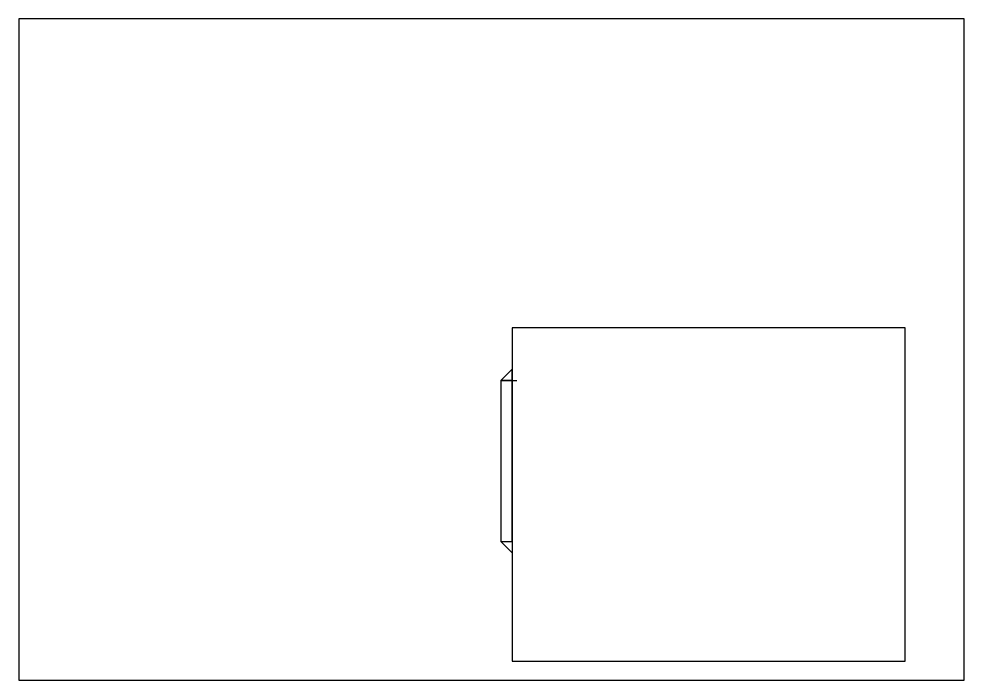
# Model space of a CAD drawing. Header units: millimetres. Extents: x 0 to 200, y 0 to 140.
import ezdxf

# ---------------------------------------------------------------- set-up
doc = ezdxf.new("R2010")
doc.units = ezdxf.units.MM
doc.layers.get('0').update_dxf_attribs({"linetype": 'CONTINUOUS'})

msp = doc.modelspace()

# ---------------------------------------------------------------- linework, layer by layer
for p, q in [((102, 63.43), (105.39, 63.43)), ((102, 63.43), (105.39, 63.43)), ((102, 29.33), (104.4, 26.93))]:
    msp.add_line(p, q)
for points in [[(0, 140), (0, 0), (200, 0), (200, 140)], [(104.4, 4), (187.5, 4), (187.5, 74.6), (104.4, 74.6)], [(102, 29.33), (104.4, 29.33), (104.4, 63.43), (104.4, 65.83), (102, 63.43), (104.4, 63.43), (102, 63.43)]]:
    msp.add_lwpolyline(points, close=True)

doc.saveas('drawing.dxf')
